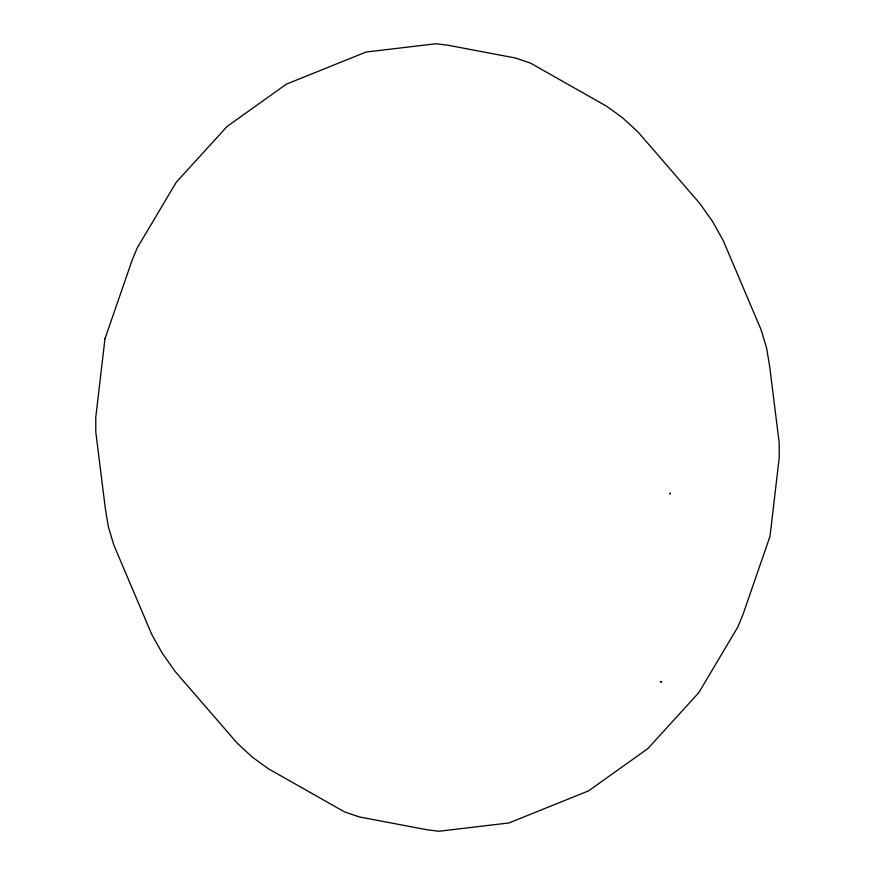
<?xml version="1.0" encoding="UTF-8"?>
<svg xmlns="http://www.w3.org/2000/svg" width="875" height="875" viewBox="0 0 875 875"><rect width="100%" height="100%" fill="white"/><g stroke="black" fill="none" stroke-linecap="round" stroke-linejoin="round"><path stroke-width="1.31" d="M104.978 338.723L95.769 417.364L95.802 432.13L105.339 508.572L108.336 526.706L113.914 545.245L151.845 634.638L162.488 653.559L175.044 671.355L237.289 743.258L252.448 757.225L268.395 768.764L344.477 811.88L359.373 816.955L426.88 829.741L438.977 831.25L508.944 822.959L588.602 790.858L647.872 748.584L698.764 692.705L737.811 627.025L743.017 614.392L770.022 536.277L779.231 457.636L779.198 442.87L769.661 366.428L766.664 348.294L761.086 329.755L723.155 240.362L712.513 221.441L699.956 203.645L651.787 147.864L637.711 131.742L622.552 117.775L606.605 106.236L530.523 63.12L515.627 58.045L448.12 45.259L436.023 43.75L366.056 52.041L286.398 84.142L227.128 126.416L176.236 182.295L137.189 247.975L131.983 260.608L104.978 338.723M670.283 493.205L669.966 493.784L670.283 493.205M660.319 681.57L661.566 681.898L660.319 681.57"/></g></svg>
